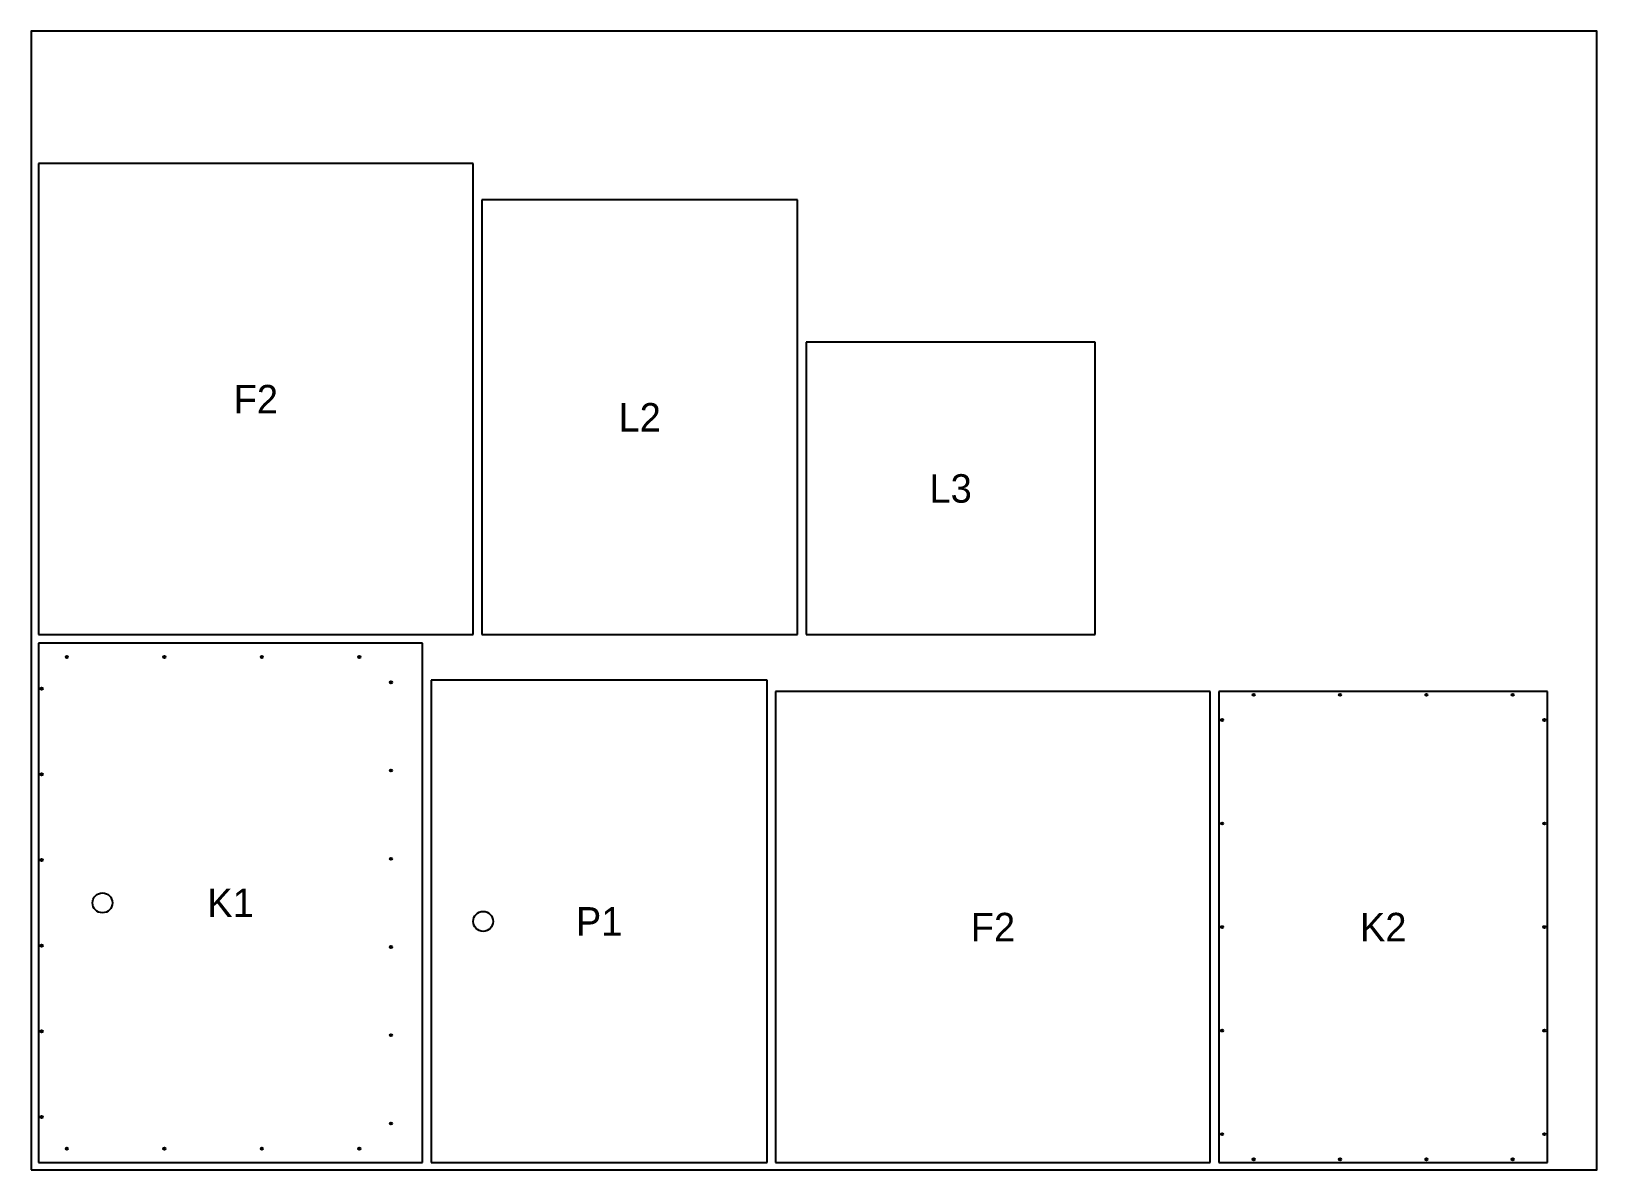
# Model space of a CAD drawing. Header units: millimetres. Extents: x 0 to 2200, y 0 to 1600.
import ezdxf
from ezdxf.enums import TextEntityAlignment as Align

# ---------------------------------------------------------------- set-up
doc = ezdxf.new("R2010")
doc.units = ezdxf.units.MM
for name, color, linetype in [('CHAPA', 9, 'CONTINUOUS'), ('CORTE_EXTERNO', 1, 'CONTINUOUS'), ('CORTE_INTERNO', 5, 'CONTINUOUS'), ('FURO_GUIA_3', 3, 'CONTINUOUS'), ('TEXTO_NAO_CORTAR', 8, 'CONTINUOUS')]:
    doc.layers.add(name, color=color, linetype=linetype)

msp = doc.modelspace()

# ---------------------------------------------------------------- linework, layer by layer
at = {"layer": 'CHAPA'}
msp.add_lwpolyline([(0, 0), (2200, 0), (2200, 1600), (0, 1600)], close=True, dxfattribs=at)
at = {"layer": 'CORTE_EXTERNO'}
for p, q in [((621, 1414), (10, 1414)), ((10, 1414), (10, 752)), ((621, 752), (621, 1414)), ((1077, 1363), (633, 1363)), ((633, 1363), (633, 752)), ((1077, 752), (1077, 1363)), ((1495, 1163), (1089, 1163)), ((1089, 1163), (1089, 752)), ((1495, 752), (1495, 1163)), ((10, 752), (621, 752)), ((633, 752), (1077, 752)), ((1089, 752), (1495, 752)), ((550, 740), (10, 740)), ((10, 740), (10, 10)), ((550, 10), (550, 740)), ((1034, 688), (562, 688)), ((562, 688), (562, 10)), ((1034, 10), (1034, 688)), ((1657, 672), (1046, 672)), ((1046, 672), (1046, 10)), ((1657, 10), (1657, 672)), ((2131, 672), (1669, 672)), ((1669, 672), (1669, 10)), ((2131, 10), (2131, 672)), ((10, 10), (550, 10)), ((562, 10), (1034, 10)), ((1046, 10), (1657, 10)), ((1669, 10), (2131, 10))]:
    msp.add_line(p, q, dxfattribs=at)
at = {"layer": 'CORTE_INTERNO'}
for centre in [(100, 375), (635, 349)]:
    msp.add_circle(centre, 14, dxfattribs=at)
at = {"layer": 'FURO_GUIA_3'}
for centre in [(50, 720.5), (187, 720.5), (324, 720.5), (461, 720.5), (505.5, 685), (14.5, 676), (1718, 667.5), (1839.3, 667.5), (1960.7, 667.5), (2082, 667.5), (1673.5, 632), (2126.5, 632), (14.5, 555.6), (505.5, 561), (1673.5, 486.5), (2126.5, 486.5), (14.5, 435.2), (505.5, 437), (1673.5, 341), (2126.5, 341), (14.5, 314.8), (505.5, 313), (14.5, 194.4), (505.5, 189), (1673.5, 195.5), (2126.5, 195.5), (14.5, 74), (505.5, 65), (1673.5, 50), (2126.5, 50), (50, 29.5), (187, 29.5), (324, 29.5), (461, 29.5), (1718, 14.5), (1839.3, 14.5), (1960.7, 14.5), (2082, 14.5)]:
    msp.add_circle(centre, 1.5, dxfattribs=at)

# ---------------------------------------------------------------- texts
at = {"layer": 'TEXTO_NAO_CORTAR'}
for s, p in [('F2', (315.5, 1083)), ('L2', (855, 1057.5)), ('L3', (1292, 957.5)), ('K1', (280, 375)), ('P1', (798, 349)), ('F2', (1351.5, 341)), ('K2', (1900, 341))]:
    msp.add_text(s, height=40, dxfattribs=at).set_placement(p, align=Align.MIDDLE_CENTER)

doc.saveas('drawing.dxf')
